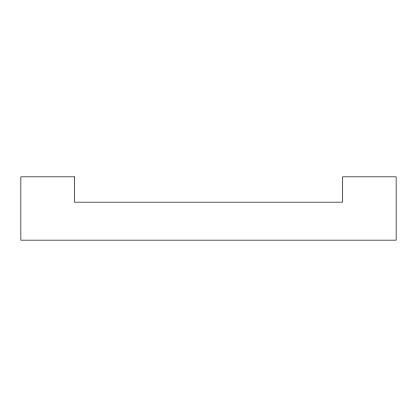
<?xml version="1.0" encoding="UTF-8"?>
<svg xmlns="http://www.w3.org/2000/svg" width="417" height="417" viewBox="0 0 417 417"><rect width="100%" height="100%" fill="white"/><g stroke="black" fill="none" stroke-linecap="round" stroke-linejoin="round"><path stroke-width="0.63" d="M74.466 176.839L20.85 176.839L20.85 240.161L396.15 240.161L396.15 176.839L342.534 176.839L342.534 202.167L74.466 202.167L74.466 176.839"/></g></svg>
